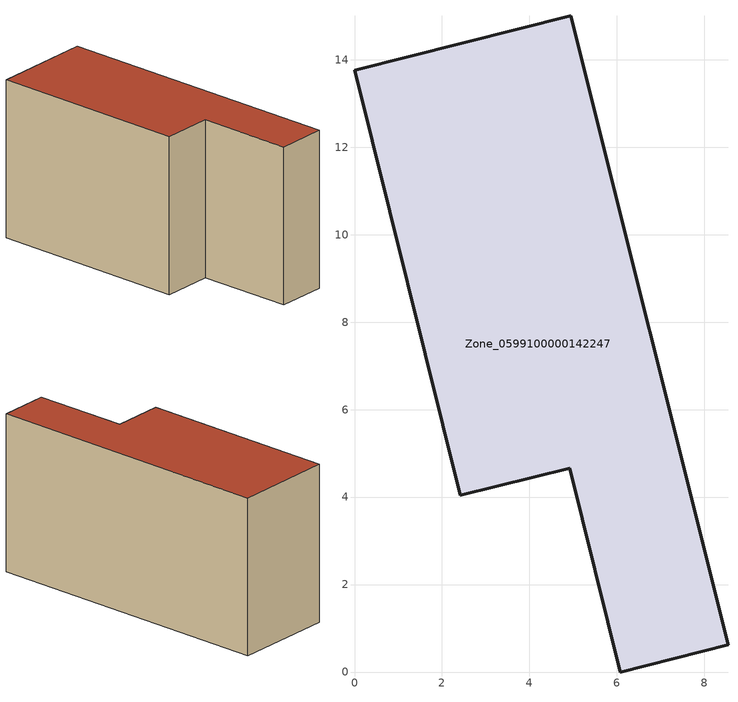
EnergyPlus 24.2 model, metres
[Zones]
Zone_0599100000142247
 floor ground (C_G): 4.92,4.66 2.42,4.04 0,13.76 4.95,15 8.54,0.62 6.08,0 z0
 wall outside (C_F): 4.95,15 0,13.76 2.42,4.04 4.92,4.66 6.08,0 8.54,0.62 4.95,15 z0:8.05
 roof outside (C_R): 6.08,0 8.54,0.62 4.95,15 0,13.76 2.42,4.04 4.92,4.66 z8.05
[BUILDING]
Pand.0599100000142247: North Axis=0; Terrain=City; Loads Convergence Tolerance Value=0.04; Temperature Convergence Tolerance Value=0.4; Solar Distribution=FullExterior; Maximum Number of Warmup Days=25; Minimum Number of Warmup Days=1
[Site:Location]
Rotterdam.The.Hague.AP_ZH_NLD Design_Conditions: Latitude=51.96; Longitude=4.45; Time Zone=1; Elevation=-4.5
[SITE:GROUNDTEMPERATURE:BUILDINGSURFACE]
18, 18, 18, 18, 18, 18, 18, 18, 18, 18, 18, 18
[MATERIAL] Thermal Absorptance=0.9; Solar Absorptance=0.7; Visible Absorptance=0.7
Name | Roughness | Thickness | Conductivity | Density | Specific Heat
G.TI.1975-1991 | MediumSmooth | 0.15 | 0.288461 | 540 | 1210
F.TI.1975-1991 | Rough | 0.3 | 0.230769 | 1920 | 840
R.TI.1975-1991 | MediumRough | 0.2 | 0.153846 | 1500 | 1000
[CONSTRUCTION]
C_G: G.TI.1975-1991
C_F: F.TI.1975-1991
C_R: R.TI.1975-1991
[ZONE]
Zone_0599100000142247: Type=1; Multiplier=1; Ceiling Height=Autocalculate; Volume=Autocalculate; Floor Area=autocalculate; Part of Total Floor Area=Yes
[ZONEINFILTRATION:DESIGNFLOWRATE]
Infil_Zone_0599100000142247: Zone or ZoneList or Space or SpaceList=Zone_0599100000142247; Schedule=AlwaysOn; Design Flow Rate Calculation Method=Flow/Area; Flow Rate per Floor Area=0.003; Constant Term Coefficient=1; Temperature Term Coefficient=0; Velocity Term Coefficient=0; Velocity Squared Term Coefficient=0
[HVACTEMPLATE:ZONE:IDEALLOADSAIRSYSTEM]
Zone_0599100000142247: Maximum Heating Supply Air Temperature=50; Minimum Cooling Supply Air Temperature=13; Maximum Heating Supply Air Humidity Ratio=0.0156; Minimum Cooling Supply Air Humidity Ratio=0.0077; Heating Limit=NoLimit; Cooling Limit=NoLimit; Dehumidification Control Type=ConstantSensibleHeatRatio; Cooling Sensible Heat Ratio=0.7; Dehumidification Setpoint=60; Humidification Control Type=None; Humidification Setpoint=30; Outdoor Air Method=None; Outdoor Air Flow Rate per Person=0.00944; Outdoor Air Flow Rate per Zone Floor Area=0; Outdoor Air Flow Rate per Zone=0; Demand Controlled Ventilation Type=None; Outdoor Air Economizer Type=NoEconomizer; Heat Recovery Type=None; Sensible Heat Recovery Effectiveness=0.7; Latent Heat Recovery Effectiveness=0.65
[ZONECONTROL:THERMOSTAT]
ThermostatControl_Zone_0599100000142247: Zone or ZoneList=Zone_0599100000142247; Control Type Schedule=DualSetpointControlType; Control 1=Thermostat_Zone_0599100000142247; Temperature Difference Between Cutout And Setpoint=0
[THERMOSTATSETPOINT:DUALSETPOINT]
Thermostat_Zone_0599100000142247: Heating Setpoint Temperature Schedule=HeatingSetpoint_Zone_0599100000142247; Cooling Setpoint Temperature Schedule=CoolingSetpoint_Zone_0599100000142247
[SCHEDULE:COMPACT]
HeatingSetpoint_Zone_0599100000142247: Through: 12/31, For: AllDays, Until: 24:00, 21
CoolingSetpoint_Zone_0599100000142247: Through: 12/31, For: AllDays, Until: 24:00, 24
DualSetpointControlType: Through: 12/31, For: AllDays, Until: 24:00, 4
AlwaysOn: Through: 12/31, For: AllDays, Until: 24:00, 1
